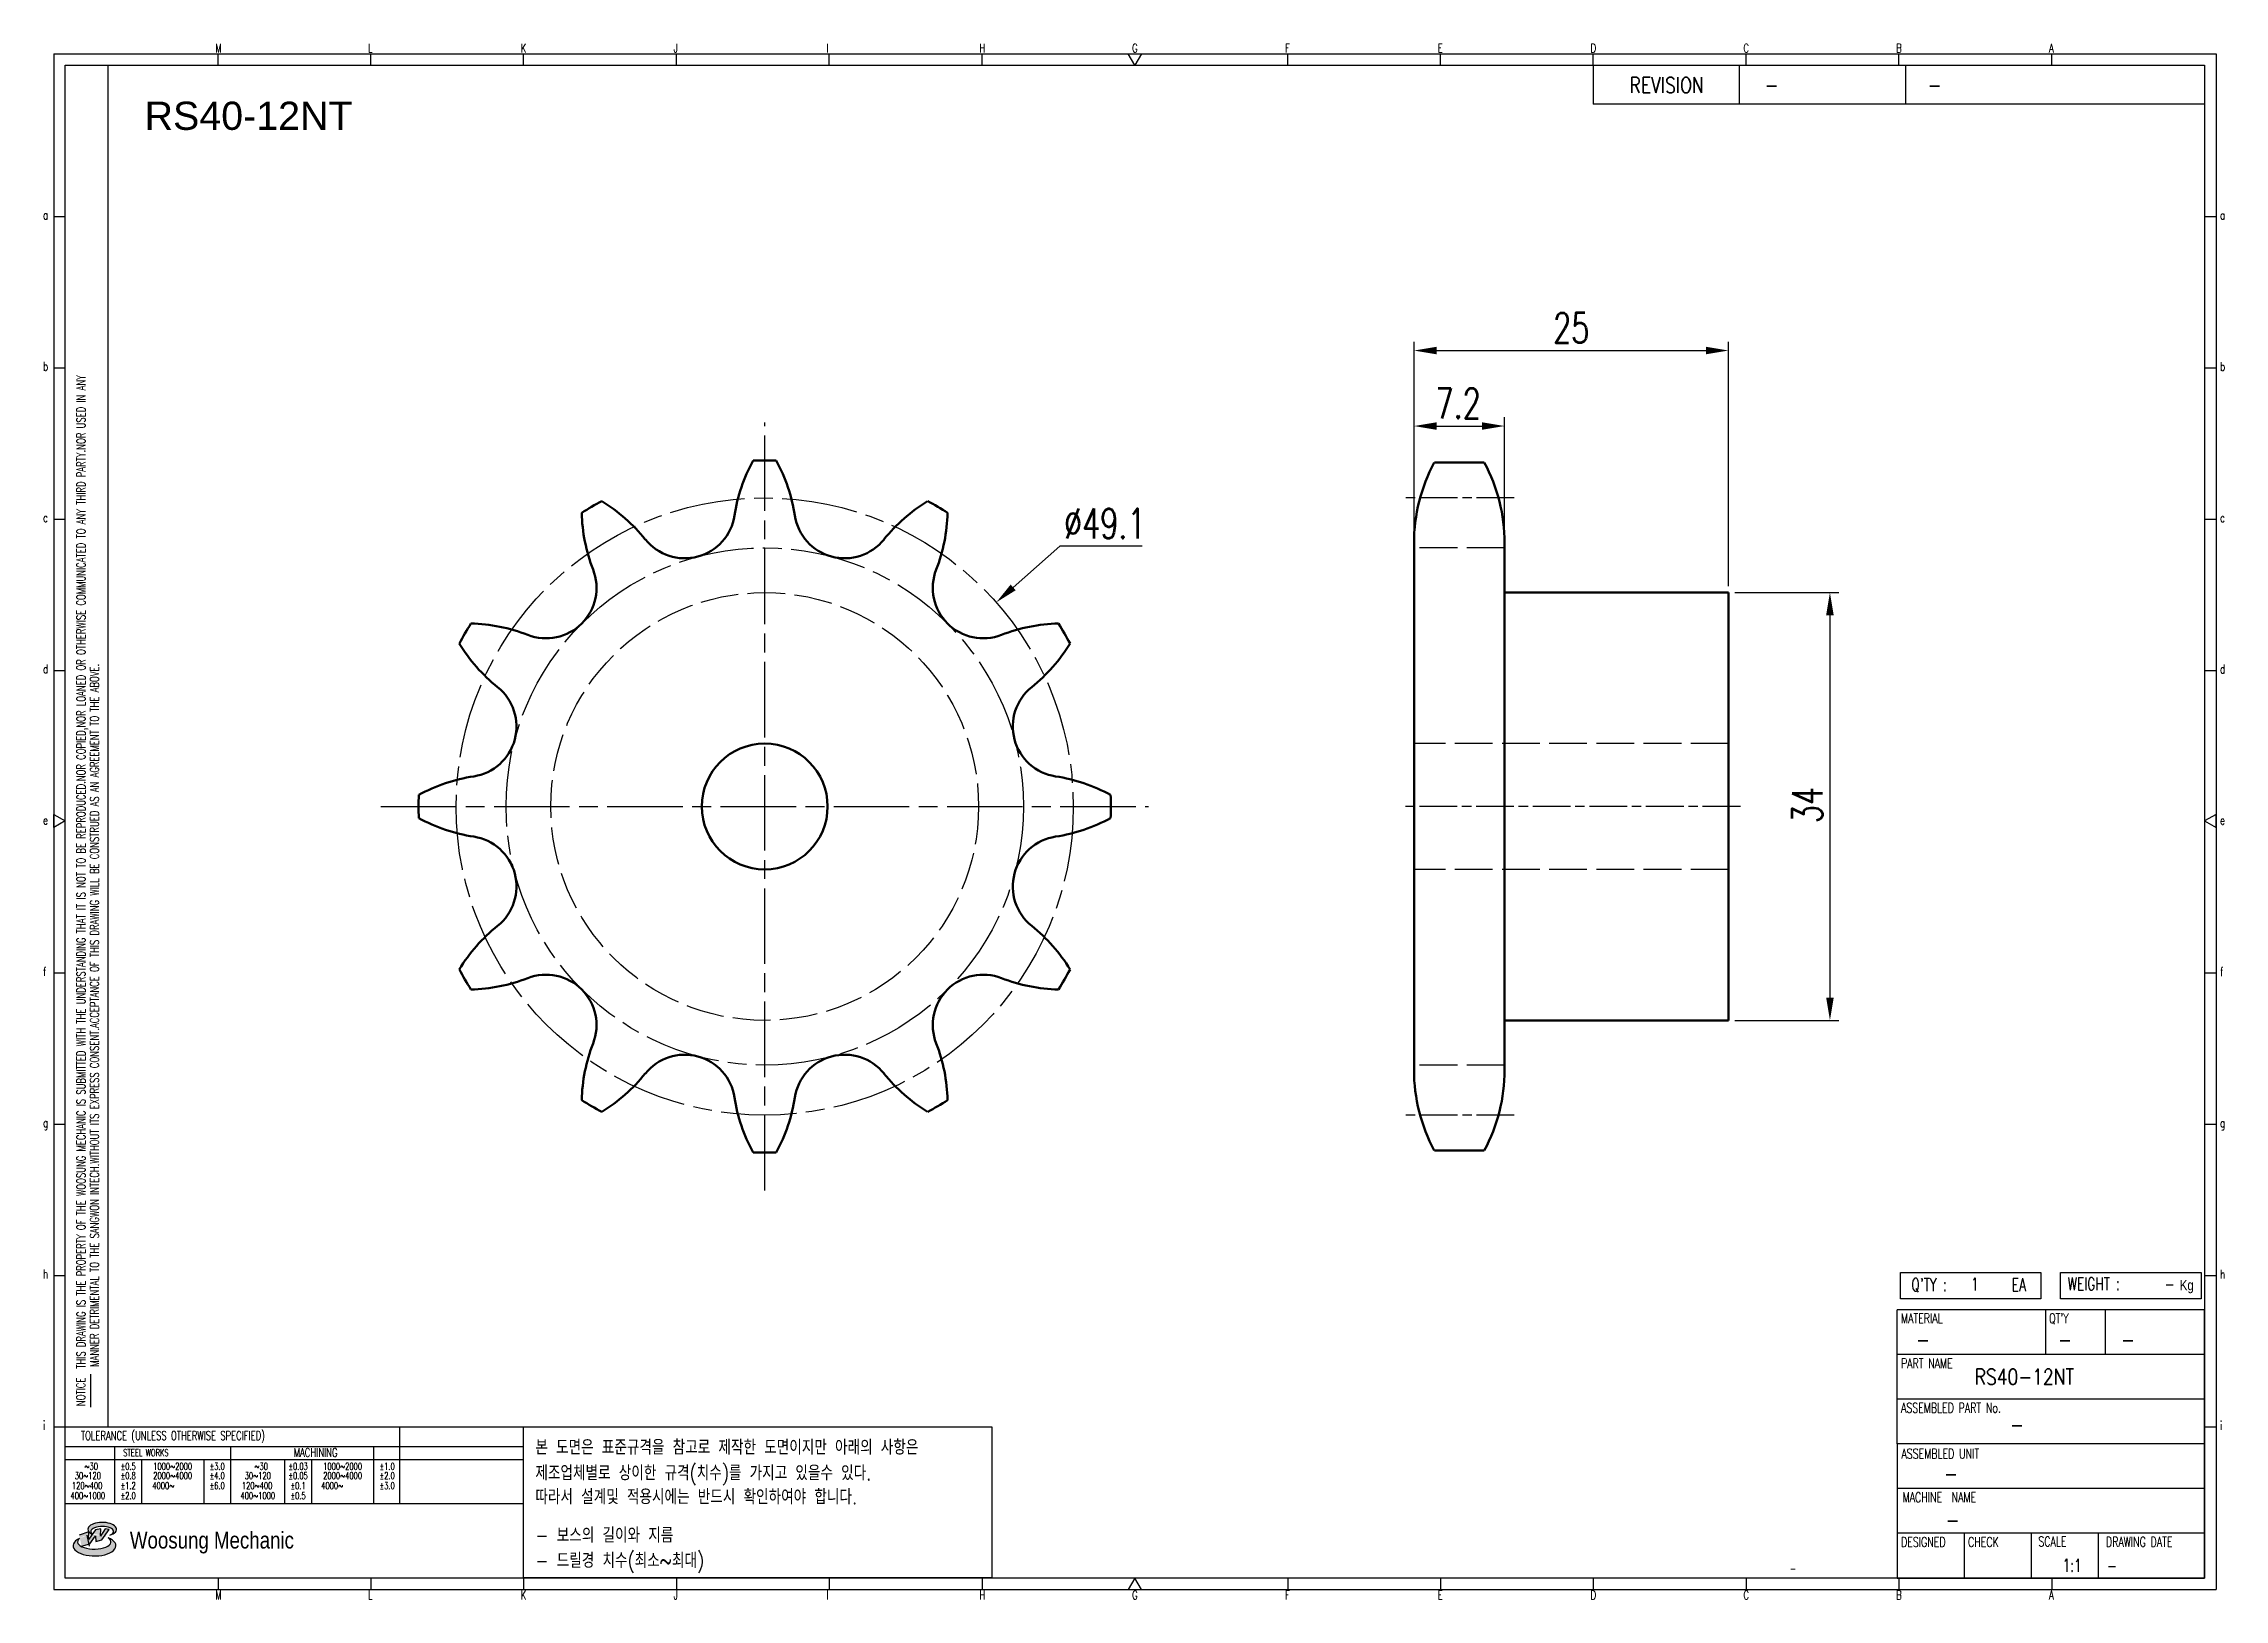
# Model space of a CAD drawing. Header units: millimetres. Extents: x -22171 to -21998, y 1083 to 1207.
import ezdxf
from ezdxf.enums import TextEntityAlignment as Align

# ---------------------------------------------------------------- set-up
doc = ezdxf.new("R2010")
doc.units = ezdxf.units.MM
for name, pattern in [('AM_ISO02W050', [7.5, 6, -1.5]), ('AM_ISO02W050x2', [3.75, 3, -0.75]), ('AM_ISO08W050', [18, 12, -1.5, 3, -1.5]), ('AM_ISO08W050x2', [9, 6, -0.75, 1.5, -0.75])]:
    doc.linetypes.add(name, pattern=pattern)
for name, color, linetype, lineweight in [('AM_0N', 7, 'Continuous', 50), ('AM_3N', 6, 'AM_ISO02W050', 25), ('AM_7', 4, 'AM_ISO08W050', 25), ('AM_7N', 4, 'AM_ISO08W050', 25)]:
    doc.layers.add(name, color=color, linetype=linetype, lineweight=lineweight)
for name, color, linetype in [('S-DIM', 7, 'Continuous'), ('TITLE', 7, 'Continuous'), ('도면레이아웃', 7, 'Continuous')]:
    doc.layers.add(name, color=color, linetype=linetype)
doc.styles.add('HAN', font='ROMANS.shx', dxfattribs={"width": 0.7, "bigfont": 'whgtxt.shx'})
doc.styles.add('HKD_ST2', font='romans.shx', dxfattribs={"width": 0.7, "height": 4, "bigfont": '@extfont2.shx'})
doc.styles.add('HSG', font='SIMPLEX.shx', dxfattribs={"width": 0.7, "bigfont": 'HSG.shx'})
doc.styles.add('ROMANS', font='romans.shx', dxfattribs={"width": 0.7, "bigfont": 'whgtxt.shx'})
doc.styles.add('SLDTEXTSTYLE4', font='arial.ttf', dxfattribs={"width": 0.8})
doc.styles.get("Standard").update_dxf_attribs({"font": 'arial.ttf'})
doc.dimstyles.new('APP3', dxfattribs={"dimtxt": 2.4, "dimasz": 1.8, "dimexe": 0.7, "dimexo": 0.5, "dimgap": 0.6, "dimtad": 1, "dimtoh": 1, "dimdec": 1, "dimrnd": 0.01, "dimzin": 9, "dimdsep": 46, "dimtxsty": 'HSG', "dimcen": 0, "dimclrd": 1, "dimclre": 1, "dimclrt": 256, "dimazin": 2, "dimtp": 1, "dimtm": 1, "dimtfac": 0.5, "dimtdec": 1, "dimtofl": 0, "dimtmove": 0, "dimatfit": 3, "dimfxl": 0, "dimtvp": 1, "dimtolj": 2, "dimlwd": -1, "dimlwe": -1, "dimarcsym": 0})
doc.dimstyles.new('APP3$0', dxfattribs={"dimtxt": 2.4, "dimasz": 1.8, "dimexe": 0.7, "dimexo": 0.5, "dimgap": 0.6, "dimtad": 1, "dimtoh": 1, "dimdec": 1, "dimrnd": 0.01, "dimzin": 9, "dimdsep": 46, "dimtxsty": 'HSG', "dimcen": 0, "dimclrd": 1, "dimclre": 1, "dimclrt": 256, "dimazin": 2, "dimtp": 1, "dimtm": 1, "dimtfac": 0.5, "dimtdec": 1, "dimtofl": 0, "dimtmove": 0, "dimatfit": 3, "dimfxl": 0, "dimtvp": 1, "dimtolj": 2, "dimlwd": -1, "dimlwe": -1, "dimarcsym": 0})

# ---------------------------------------------------------------- blocks, each defined once
blk = doc.blocks.new('SUYWSHJH')
at = {"layer": '도면레이아웃'}
h = blk.add_hatch(color=10, dxfattribs=at)
h.paths.add_polyline_path([(1.544, 35.177), (1.554, 34.966), (1.779, 35.034), (2.054, 35.422), (1.908, 35.446), (1.728, 35.167), (1.741, 35.439), (1.547, 35.405), (1.292, 35.041), (1.295, 35.33), (0.943, 35.208), (1.03, 34.8), (1.336, 34.885)])
edge = h.paths.add_edge_path()
edge.add_ellipse((1.795, 35.421), major_axis=(-0.53, 0), ratio=0.487785, start_angle=122.36065, end_angle=403.39574)
edge.add_line((1.411, 35.244), (1.419, 35.261))
edge.add_ellipse((1.798, 35.344), major_axis=(-0.423, 0), ratio=0.444396, start_angle=131.58977, end_angle=386.19408, ccw=False)
edge = h.paths.add_edge_path()
edge.add_ellipse((1.512, 34.815), major_axis=(-0.793, 0), ratio=0.480113, start_angle=314.67633, end_angle=590.85213)
edge.add_ellipse((1.501, 34.958), major_axis=(-0.62, 0), ratio=0.43311, start_angle=331.7024, end_angle=574.42495, ccw=False)
for p, q in [((0, 90.118), (80.15, 90.118)), ((0, 90.118), (0, 33.191)), ((6.089, 89.693), (6.089, 90.118)), ((11.753, 89.693), (11.753, 90.118)), ((17.418, 89.693), (17.418, 90.118)), ((23.082, 89.693), (23.082, 90.118)), ((28.746, 89.693), (28.746, 90.118)), ((34.411, 89.693), (34.411, 90.118)), ((45.739, 89.693), (45.739, 90.118)), ((51.404, 89.693), (51.404, 90.118)), ((57.068, 89.693), (57.068, 90.118)), ((62.732, 89.693), (62.732, 90.118)), ((68.397, 89.693), (68.397, 90.118)), ((74.061, 89.693), (74.061, 90.118)), ((80.15, 90.118), (80.15, 33.191)), ((0, 84.085), (0.425, 84.085)), ((79.725, 84.085), (80.15, 84.085)), ((0, 78.478), (0.425, 78.478)), ((79.725, 78.478), (80.15, 78.478)), ((0, 72.87), (0.425, 72.87)), ((79.725, 72.87), (80.15, 72.87)), ((0, 67.262), (0.425, 67.262)), ((79.725, 67.262), (80.15, 67.262)), ((0, 56.047), (0.425, 56.047)), ((79.725, 56.047), (80.15, 56.047)), ((0, 50.439), (0.425, 50.439)), ((79.725, 50.439), (80.15, 50.439)), ((0, 44.832), (0.425, 44.832)), ((79.725, 44.832), (80.15, 44.832)), ((1.377, 39.947), (1.377, 41.174)), ((0, 39.224), (0.425, 39.224)), ((79.725, 39.224), (80.15, 39.224)), ((0, 33.191), (80.15, 33.191)), ((6.089, 33.616), (6.089, 33.191)), ((11.753, 33.616), (11.753, 33.191)), ((17.418, 33.616), (17.418, 33.191)), ((23.082, 33.616), (23.082, 33.191)), ((28.746, 33.616), (28.746, 33.191)), ((34.411, 33.616), (34.411, 33.191)), ((45.739, 33.616), (45.739, 33.191)), ((51.404, 33.616), (51.404, 33.191)), ((57.068, 33.616), (57.068, 33.191)), ((62.732, 33.616), (62.732, 33.191)), ((68.397, 33.616), (68.397, 33.191)), ((74.061, 33.616), (74.061, 33.191))]:
    blk.add_line(p, q)
at = {"color": 2}
for p, q in [((2.017, 39.224), (2.017, 89.693)), ((0.425, 39.224), (17.418, 39.224)), ((12.816, 39.224), (12.816, 36.382)), ((17.418, 33.616), (17.418, 39.224)), ((0.425, 38.487), (17.418, 38.487)), ((0.425, 38.012), (17.418, 38.012)), ((2.257, 38.487), (2.257, 36.382)), ((3.257, 38.012), (3.257, 36.382)), ((5.557, 38.012), (5.557, 36.382)), ((6.557, 38.5), (6.557, 36.382)), ((8.557, 38.012), (8.557, 36.382)), ((9.557, 38.026), (9.557, 36.382)), ((11.857, 38.487), (11.857, 36.382)), ((0.425, 36.382), (17.418, 36.382))]:
    blk.add_line(p, q, dxfattribs=at)
at = {"color": 6, "ltscale": 0.5}
for p, q in [((57.068, 89.693), (57.068, 88.246)), ((62.47, 89.693), (62.47, 88.246)), ((68.635, 89.693), (68.635, 88.246)), ((79.725, 88.246), (57.068, 88.246)), ((68.336, 38.59), (68.336, 43.563)), ((79.725, 43.563), (68.336, 43.563)), ((73.827, 43.563), (73.827, 41.905)), ((76.037, 43.563), (76.037, 41.905)), ((79.725, 38.59), (79.725, 43.563)), ((79.725, 41.905), (68.336, 41.905)), ((79.725, 40.248), (68.336, 40.248)), ((68.336, 38.59), (68.336, 33.616)), ((79.725, 38.59), (68.336, 38.59)), ((79.725, 33.616), (79.725, 38.59)), ((79.725, 36.932), (68.336, 36.932)), ((79.725, 35.274), (68.336, 35.274)), ((70.822, 33.616), (70.822, 35.274)), ((73.309, 33.616), (73.309, 35.274)), ((75.796, 33.616), (75.796, 35.274)), ((68.336, 33.616), (79.725, 33.616))]:
    blk.add_line(p, q, dxfattribs=at)
for points in [[(40.075, 89.693), (39.83, 90.118), (40.32, 90.118)], [(0.425, 89.693), (79.725, 89.693), (79.725, 33.616), (0.425, 33.616)], [(0.425, 61.679), (0, 61.433), (0, 61.924)], [(79.725, 61.679), (80.15, 61.433), (80.15, 61.924)], [(40.075, 33.616), (39.83, 33.191), (40.32, 33.191)]]:
    blk.add_lwpolyline(points, close=True)
at = {"layer": 'TITLE', "color": 20}
for p, q in [((68.449, 43.961), (68.449, 44.936)), ((68.449, 44.936), (73.654, 44.936)), ((73.654, 44.936), (73.654, 43.961)), ((74.39, 43.961), (74.39, 44.936)), ((74.39, 44.936), (79.595, 44.936)), ((79.595, 44.936), (79.595, 43.961)), ((73.654, 43.961), (68.449, 43.961)), ((79.595, 43.961), (74.39, 43.961))]:
    blk.add_line(p, q, dxfattribs=at)
at = {"layer": '도면레이아웃'}
for p, q in [((1.295, 35.33), (0.943, 35.208)), ((1.03, 34.8), (1.336, 34.885)), ((1.224, 35.208), (1.311, 34.8)), ((1.224, 35.208), (1.224, 35.208)), ((1.547, 35.405), (1.292, 35.041)), ((1.292, 35.041), (1.295, 35.33)), ((1.336, 34.885), (1.544, 35.177)), ((1.419, 35.261), (1.411, 35.244)), ((1.544, 35.177), (1.554, 34.966)), ((1.741, 35.439), (1.547, 35.405)), ((1.554, 34.966), (1.779, 35.034)), ((1.908, 35.446), (1.728, 35.167)), ((1.728, 35.167), (1.741, 35.439)), ((1.779, 35.034), (2.054, 35.422)), ((2.054, 35.422), (1.908, 35.446))]:
    blk.add_line(p, q, dxfattribs=at)
for centre, major_axis, ratio, start_param, end_param in [((1.795, 35.421), (-0.53, 0), 0.487785, 2.135596, 7.040584), ((1.512, 34.815), (-0.793, 0), 0.480113, 5.492138, 10.312315), ((1.501, 34.958), (-0.62, 0), 0.43311, 5.789299, 10.025607), ((1.798, 35.344), (-0.423, 0), 0.444396, 2.296675, 6.740358)]:
    blk.add_ellipse(centre, major_axis=major_axis, ratio=ratio, start_param=start_param, end_param=end_param, dxfattribs=at)
at = {"color": 4, "style": 'HKD_ST2', "width": 0.7}
for s, p in [('M', (5.988, 90.164)), ('L', (11.652, 90.164)), ('K', (17.316, 90.164)), ('J', (22.981, 90.164)), ('I', (28.645, 90.164)), ('H', (34.309, 90.164)), ('G', (39.974, 90.164)), ('F', (45.638, 90.164)), ('E', (51.302, 90.164)), ('D', (56.967, 90.164)), ('C', (62.631, 90.164)), ('B', (68.295, 90.164)), ('A', (73.96, 90.164)), ('a', (-0.395, 83.976)), ('a', (80.305, 83.97)), ('b', (-0.395, 78.368)), ('b', (80.305, 78.362)), ('c', (-0.395, 72.76)), ('c', (80.305, 72.754)), ('d', (-0.395, 67.153)), ('d', (80.305, 67.147)), ('e', (-0.395, 61.545)), ('e', (80.305, 61.539)), ('f', (-0.395, 55.937)), ('f', (80.305, 55.931)), ('g', (-0.395, 50.33)), ('g', (80.305, 50.324)), ('h', (-0.395, 44.722)), ('h', (80.305, 44.716)), ('i', (-0.395, 39.114)), ('i', (80.305, 39.108)), ('M', (5.988, 32.824)), ('L', (11.652, 32.824)), ('K', (17.316, 32.824)), ('J', (22.981, 32.824)), ('I', (28.645, 32.824)), ('H', (34.309, 32.824)), ('G', (39.974, 32.824)), ('F', (45.638, 32.824)), ('E', (51.302, 32.824)), ('D', (56.967, 32.824)), ('C', (62.631, 32.824)), ('B', (68.295, 32.824)), ('A', (73.96, 32.824))]:
    blk.add_text(s, height=0.326, dxfattribs=at).set_placement(p)
for s, height, style, width, p in [('REVISION', 0.5806, 'HAN', 0.8, (58.415, 88.664)), ('-', 0.581, 'HAN', 0.8, (63.426, 88.664)), ('-', 0.581, 'HAN', 0.8, (69.468, 88.664)), ("Q'TY : ", 0.4746, 'HKD_ST2', 0.7, (68.857, 44.253)), ('1', 0.475, 'HKD_ST2', 0.7, (71.071, 44.275)), ('EA', 0.4746, 'HKD_ST2', 0.7, (72.578, 44.253)), ('WEIGHT : ', 0.4746, 'HKD_ST2', 0.7, (74.65, 44.286)), ('-', 0.581, 'HAN', 0.8, (69.029, 42.157)), ('-', 0.581, 'HAN', 0.8, (74.289, 42.157)), ('-', 0.581, 'HAN', 0.8, (76.623, 42.157)), ('-', 0.581, 'HAN', 0.8, (72.515, 39.013)), ('-', 0.581, 'HAN', 0.8, (70.067, 37.189)), ('-', 0.581, 'HAN', 0.8, (70.126, 35.48)), ('1:1', 0.4746, 'HKD_ST2', 0.7, (74.458, 33.848)), ('-', 0.475, 'HKD_ST2', 0.7, (76.112, 33.837))]:
    blk.add_text(s, height=height, dxfattribs=dict(style=style, width=width)).set_placement(p)
at = {"color": 6, "style": 'HKD_ST2', "width": 0.7}
for s, p in [(' THIS DRAWING IS THE PROPERTY OF THE WOOSUNG MECHANIC IS SUBMITTED WITH THE UNDERSTANDING THAT IT IS NOT TO BE REPRODUCED.NOR COPIED,NOR LOANED OR OTHERWISE COMMUNICATED TO ANY THIRD PARTY.NOR USED IN ANY', (1.173, 41.217)), ('MANNER DETRIMENTAL TO THE SANGWON INTECH.WITHOUT ITS EXPRESS CONSENT.ACCEPTANCE OF THIS DRAWING WILL BE CONSTRUED AS AN AGREEMENT TO THE ABOVE.', (1.672, 41.447))]:
    blk.add_text(s, height=0.326266, rotation=90, dxfattribs=at).set_placement(p)
at = {"style": 'HKD_ST2', "width": 0.7}
blk.add_text('-', height=0.475, dxfattribs=at).set_placement((78.613, 44.286), align=Align.RIGHT)
at = {"color": 4, "style": 'HKD_ST2', "width": 0.7}
for s, height, p in [('MATERIAL', 0.3651, (68.474, 43.425)), ("QT'Y", 0.3651, (73.965, 43.425)), ('PART NAME', 0.3651, (68.474, 41.756)), ('ASSEMBLED PART No.', 0.36511, (68.474, 40.109)), ('ASSEMBLED UNIT', 0.36511, (68.49, 38.408)), ('MACHINE  NAME', 0.36511, (68.532, 36.794)), ('DESIGNED', 0.3651, (68.474, 35.136)), ('CHECK', 0.3651, (70.961, 35.136)), ('SCALE', 0.3651, (73.566, 35.153)), ('DRAWING DATE', 0.36511, (76.071, 35.141))]:
    blk.add_text(s, height=height, dxfattribs=at).set_placement(p, align=Align.TOP_LEFT)
at = {"style": 'HKD_ST2', "width": 0.7}
blk.add_text('NOTICE', height=0.3263, rotation=90, dxfattribs=at).set_placement((1.163, 39.988))
for s, height, style, width, p in [('TOLERANCE (UNLESS OTHERWISE SPECIFIED)', 0.32627, 'HKD_ST2', 0.7, (4.417, 38.896)), ('-', 0.326, 'ROMANS', 0.65, (64.469, 33.975))]:
    blk.add_text(s, height=height, dxfattribs=dict(style=style, width=width)).set_placement(p, align=Align.MIDDLE_CENTER)
at = {"color": 4, "style": 'HKD_ST2', "width": 0.7}
for s, height, p in [('STEEL WORKS', 0.26101, (3.416, 38.268)), ('MACHINING', 0.3263, (9.707, 38.27)), ('%%P0.5', 0.261, (2.757, 37.762)), ('%%P0.8', 0.261, (2.757, 37.411)), ('%%P3.0', 0.261, (6.057, 37.762)), ('%%P4.0', 0.261, (6.057, 37.411)), ('%%P0.03', 0.261, (9.057, 37.762)), ('%%P0.05', 0.261, (9.057, 37.411)), ('%%P1.0', 0.261, (12.357, 37.762)), ('%%P2.0', 0.261, (12.357, 37.411)), ('%%P1.2', 0.261, (2.757, 37.045)), ('%%P2.0', 0.261, (2.757, 36.67)), ('%%P6.0', 0.261, (6.057, 37.045)), ('%%P0.1', 0.261, (9.057, 37.045)), ('%%P0.5', 0.261, (9.057, 36.67)), ('%%P3.0', 0.261, (12.357, 37.045))]:
    blk.add_text(s, height=height, dxfattribs=at).set_placement(p, align=Align.MIDDLE)
for s, height, p in [('30%%126120', 0.261, (1.263, 37.411)), ('%%12630', 0.261, (1.389, 37.762)), ('2000%%1264000', 0.26101, (4.407, 37.411)), ('1000%%1262000', 0.26101, (4.407, 37.762)), ('30%%126120', 0.261, (7.563, 37.411)), ('%%12630', 0.261, (7.689, 37.762)), ('2000%%1264000', 0.26101, (10.707, 37.411)), ('1000%%1262000', 0.26101, (10.707, 37.762)), ('400%%1261000', 0.26101, (1.263, 36.67)), ('120%%126400', 0.26101, (1.237, 37.045)), ('4000%%126', 0.261, (4.061, 37.045)), ('400%%1261000', 0.26101, (7.563, 36.67)), ('120%%126400', 0.26101, (7.537, 37.045)), ('4000%%126', 0.261, (10.321, 37.045))]:
    blk.add_text(s, height=height, dxfattribs=at).set_placement(p, align=Align.MIDDLE_CENTER)
at = {"color": 1, "style": 'SLDTEXTSTYLE4', "width": 0.8}
blk.add_text('Woosung Mechanic', height=0.61957, dxfattribs=at).set_placement((2.822, 34.711))
at = {"layer": 'TITLE', "width": 0.8}
blk.add_text('Kg', height=0.3789, dxfattribs=at).set_placement((78.807, 44.286))
blk = doc.blocks.new('*D50')
at = {"layer": 'Defpoints', "color": 0, "transparency": 16777216}
for p in [(-22095.28, 1162.67), (-22132.09, 1130.23)]:
    blk.add_point(p, dxfattribs=at)
at = {"layer": 'S-DIM', "color": 1, "transparency": 16777216}
for p, q in [((-22090.21, 1167.14), (-22093.93, 1163.86)), ((-22083.69, 1167.14), (-22090.21, 1167.14))]:
    blk.add_line(p, q, dxfattribs=at)
blk.add_solid([(-22094.13, 1164.09), (-22093.73, 1163.64), (-22095.28, 1162.67)], dxfattribs=at)
at = {"layer": 'S-DIM', "transparency": 16777216, "insert": (-22086.65, 1168.94), "char_height": 2.4, "attachment_point": 5, "style": 'HSG'}
blk.add_mtext('\\A2;∅49.1', dxfattribs=at)
blk = doc.blocks.new('*D51')
at = {"layer": 'Defpoints', "color": 0, "transparency": 16777216}
for p in [(-22054.87, 1176.69), (-22062.07, 1167.01), (-22054.87, 1167.01)]:
    blk.add_point(p, dxfattribs=at)
at = {"layer": 'S-DIM', "color": 1, "transparency": 16777216}
for p, q in [((-22062.07, 1167.51), (-22062.07, 1177.39)), ((-22054.87, 1167.51), (-22054.87, 1177.39)), ((-22060.27, 1176.69), (-22056.67, 1176.69))]:
    blk.add_line(p, q, dxfattribs=at)
for points in [[(-22060.27, 1176.99), (-22060.27, 1176.39), (-22062.07, 1176.69)], [(-22056.67, 1176.99), (-22056.67, 1176.39), (-22054.87, 1176.69)]]:
    blk.add_solid(points, dxfattribs=at)
at = {"layer": 'S-DIM', "transparency": 16777216, "insert": (-22058.56, 1178.49), "char_height": 2.4, "attachment_point": 5, "style": 'HSG'}
blk.add_mtext('\\A2;7.2', dxfattribs=at)
blk = doc.blocks.new('*D52')
at = {"layer": 'Defpoints', "color": 0, "transparency": 16777216}
for p in [(-22037.07, 1182.69), (-22062.07, 1167.01), (-22037.07, 1163.45)]:
    blk.add_point(p, dxfattribs=at)
at = {"layer": 'S-DIM', "color": 1, "transparency": 16777216}
for p, q in [((-22062.07, 1167.51), (-22062.07, 1183.39)), ((-22060.27, 1182.69), (-22038.87, 1182.69)), ((-22037.07, 1163.95), (-22037.07, 1183.39))]:
    blk.add_line(p, q, dxfattribs=at)
for points in [[(-22060.27, 1182.99), (-22060.27, 1182.39), (-22062.07, 1182.69)], [(-22038.87, 1182.99), (-22038.87, 1182.39), (-22037.07, 1182.69)]]:
    blk.add_solid(points, dxfattribs=at)
at = {"layer": 'S-DIM', "transparency": 16777216, "insert": (-22049.57, 1184.49), "char_height": 2.4, "attachment_point": 5, "style": 'HSG'}
blk.add_mtext('\\A2;25', dxfattribs=at)
blk = doc.blocks.new('*D53')
at = {"layer": 'Defpoints', "color": 0, "transparency": 16777216}
for p in [(-22037.07, 1163.45), (-22037.07, 1129.45), (-22029.01, 1129.45)]:
    blk.add_point(p, dxfattribs=at)
at = {"layer": 'S-DIM', "color": 1, "transparency": 16777216}
for p, q in [((-22036.57, 1163.45), (-22028.31, 1163.45)), ((-22029.01, 1161.65), (-22029.01, 1131.25)), ((-22036.57, 1129.45), (-22028.31, 1129.45))]:
    blk.add_line(p, q, dxfattribs=at)
for points in [[(-22029.31, 1161.65), (-22028.71, 1161.65), (-22029.01, 1163.45)], [(-22029.31, 1131.25), (-22028.71, 1131.25), (-22029.01, 1129.45)]]:
    blk.add_solid(points, dxfattribs=at)
at = {"layer": 'S-DIM', "transparency": 16777216, "insert": (-22030.81, 1146.57), "char_height": 2.4, "attachment_point": 5, "rotation": 90, "style": 'HSG'}
blk.add_mtext('\\A2;34', dxfattribs=at)

msp = doc.modelspace()

# ---------------------------------------------------------------- linework, layer by layer
at = {"color": 4}
msp.add_lwpolyline([(-22132.84, 1097.15), (-22095.62, 1097.15), (-22095.62, 1085.13), (-22132.84, 1085.13)], close=True, dxfattribs=at)
at = {"layer": 'AM_0N'}
for p, q in [((-22060.45, 1173.79), (-22056.48, 1173.79)), ((-22062.07, 1167.39), (-22062.07, 1125.51)), ((-22054.87, 1167.39), (-22054.87, 1125.51)), ((-22054.87, 1163.45), (-22037.07, 1163.45)), ((-22037.07, 1163.45), (-22037.07, 1129.45)), ((-22054.87, 1129.45), (-22037.07, 1129.45)), ((-22060.45, 1119.11), (-22056.48, 1119.11))]:
    msp.add_line(p, q, dxfattribs=at)
msp.add_circle((-22113.68, 1146.45), 5, dxfattribs=at)
for centre, radius, start, end in [((-22102.88, 1167.54), 13.36, 151.3733, 171.25), ((-22113.68, 1146.45), 27.51, 88.0937, 91.9063), ((-22124.49, 1167.54), 13.36, 8.75, 28.6267), ((-22048.57, 1167.39), 13.5, 151.7009, 180), ((-22068.37, 1167.39), 13.5, 0, 28.2991), ((-22113.68, 1146.45), 27.51, 118.0937, 121.9063), ((-22133.59, 1159.31), 13.36, 38.75, 58.6267), ((-22093.78, 1159.31), 13.36, 121.3733, 141.25), ((-22113.68, 1146.45), 27.51, 58.0937, 61.9063), ((-22114.87, 1170.12), 13.36, 181.3733, 201.25), ((-22120.04, 1170.19), 4.01, 218.75, 351.25), ((-22107.32, 1170.19), 4.01, 188.75, 321.25), ((-22112.5, 1170.12), 13.36, 338.75, 358.6267), ((-22131.06, 1163.83), 4.01, 248.75, 21.25), ((-22096.31, 1163.83), 4.01, 158.75, 291.25), ((-22113.68, 1146.45), 27.51, 148.0937, 151.9063), ((-22137.36, 1147.64), 13.36, 68.75, 88.6267), ((-22090.01, 1147.64), 13.36, 91.3733, 111.25), ((-22113.68, 1146.45), 27.51, 28.0937, 31.9063), ((-22126.55, 1166.36), 13.36, 211.3733, 231.25), ((-22100.82, 1166.36), 13.36, 308.75, 328.6267), ((-22137.42, 1152.81), 4.01, 278.75, 51.25), ((-22089.95, 1152.81), 4.01, 128.75, 261.25), ((-22134.78, 1135.64), 13.36, 98.75, 118.6267), ((-22092.59, 1135.64), 13.36, 61.3733, 81.25), ((-22113.68, 1146.45), 27.51, 178.0937, 181.9063), ((-22113.68, 1146.45), 27.51, 358.0937, 1.9063), ((-22134.78, 1157.26), 13.36, 241.3733, 261.25), ((-22137.42, 1140.09), 4.01, 308.75, 81.25), ((-22089.95, 1140.09), 4.01, 98.75, 231.25), ((-22092.59, 1157.26), 13.36, 278.75, 298.6267), ((-22126.55, 1126.54), 13.36, 128.75, 148.6267), ((-22100.82, 1126.54), 13.36, 31.3733, 51.25), ((-22113.68, 1146.45), 27.51, 208.0937, 211.9063), ((-22137.36, 1145.26), 13.36, 271.3733, 291.25), ((-22131.06, 1129.07), 4.01, 338.75, 111.25), ((-22096.31, 1129.07), 4.01, 68.75, 201.25), ((-22090.01, 1145.26), 13.36, 248.75, 268.6267), ((-22113.68, 1146.45), 27.51, 328.0937, 331.9063), ((-22114.87, 1122.78), 13.36, 158.75, 178.6267), ((-22120.04, 1122.71), 4.01, 8.75, 141.25), ((-22107.32, 1122.71), 4.01, 38.75, 171.25), ((-22112.5, 1122.78), 13.36, 1.3733, 21.25), ((-22133.59, 1133.59), 13.36, 301.3733, 321.25), ((-22093.78, 1133.59), 13.36, 218.75, 238.6267), ((-22048.57, 1125.51), 13.5, 180, 208.2991), ((-22068.37, 1125.51), 13.5, 331.7009, 0), ((-22102.88, 1125.36), 13.36, 188.75, 208.6267), ((-22124.49, 1125.36), 13.36, 331.3733, 351.25), ((-22113.68, 1146.45), 27.51, 238.0937, 241.9063), ((-22113.68, 1146.45), 27.51, 298.0937, 301.9063), ((-22113.68, 1146.45), 27.51, 268.0937, 271.9063)]:
    msp.add_arc(centre, radius, start, end, dxfattribs=at)
at = {"layer": 'AM_3N', "linetype": 'AM_ISO02W050x2'}
for p, q in [((-22054.87, 1167.01), (-22062.07, 1167.01)), ((-22054.87, 1125.89), (-22062.07, 1125.89))]:
    msp.add_line(p, q, dxfattribs=at)
at = {"layer": 'AM_3N', "color": 2, "linetype": 'AM_ISO02W050x2'}
for p, q in [((-22037.07, 1151.45), (-22062.07, 1151.45)), ((-22037.07, 1141.45), (-22062.07, 1141.45))]:
    msp.add_line(p, q, dxfattribs=at)
msp.add_circle((-22113.68, 1146.45), 17, dxfattribs=at)
at = {"layer": 'AM_7', "linetype": 'AM_ISO08W050x2'}
for radius in [24.53, 20.56]:
    msp.add_circle((-22113.68, 1146.45), radius, dxfattribs=at)
at = {"layer": 'AM_7N', "linetype": 'AM_ISO08W050x2'}
for p, q in [((-22113.68, 1115.94), (-22113.68, 1176.96)), ((-22144.19, 1146.45), (-22083.18, 1146.45))]:
    msp.add_line(p, q, dxfattribs=at)
at = {"layer": 'AM_7N', "linetype": 'AM_ISO08W050x2', "ltscale": 0.5}
for p, q in [((-22054.1, 1170.98), (-22062.83, 1170.98)), ((-22036.13, 1146.45), (-22062.83, 1146.45)), ((-22054.1, 1121.92), (-22062.83, 1121.92))]:
    msp.add_line(p, q, dxfattribs=at)

# ---------------------------------------------------------------- block references
at = {"xscale": 2.144331372397295, "yscale": 2.144331372397295, "zscale": 2.144331372397295}
msp.add_blockref('SUYWSHJH', (-22170.19, 1013.04), dxfattribs=at)

# ---------------------------------------------------------------- texts
at = {"color": 2}
msp.add_text('RS40-12NT', height=2.241, dxfattribs=at).set_placement((-22162.97, 1200.23))
at = {"style": 'HAN', "width": 0.8}
msp.add_text('RS40-12NT', height=1.245, dxfattribs=at).set_placement((-22017.5, 1100.5))
at = {"color": 4, "style": 'HAN', "width": 0.8}
for s, p in [('본 도면은 표준규격을 참고로 제작한 도면이지만 아래의 사항은', (-22131.91, 1094.93)), ('제조업체별로 상이한 규격(치수)를 가지고 있을수 있다.', (-22131.91, 1092.89)), ('따라서 설계및 적용시에는 반드시 확인하여야 합니다.', (-22131.91, 1090.99)), ('- 보스의 길이와 지름', (-22131.91, 1087.94)), ('- 드릴경 치수(최소~최대)', (-22131.91, 1085.93))]:
    msp.add_text(s, height=1.178, dxfattribs=at).set_placement(p)

# ---------------------------------------------------------------- dimensions: what is measured, and where the dimension line sits
at = {"layer": 'S-DIM'}
dim = msp.add_linear_dim(base=(-22037.07, 1182.69), p1=(-22062.07, 1167.01), p2=(-22037.07, 1163.45), dimstyle='APP3', dxfattribs=at)
dim.commit()
dim.dimension.update_dxf_attribs({"geometry": '*D52', "text_midpoint": (-22049.57, 1184.49)})
dim = msp.add_linear_dim(base=(-22054.87, 1176.69), p1=(-22062.07, 1167.01), p2=(-22054.87, 1167.01), dimstyle='APP3', dxfattribs=at)
dim.commit()
dim.dimension.update_dxf_attribs({"geometry": '*D51', "text_midpoint": (-22058.56, 1176.69), "dimtype": 160})
at = {"layer": 'S-DIM', "color": 3}
dim = msp.add_diameter_dim_2p(p1=(-22132.09, 1130.23), p2=(-22095.28, 1162.67), dimstyle='APP3', dxfattribs=at)
dim.commit()
dim.dimension.update_dxf_attribs({"geometry": '*D50', "text_midpoint": (-22086.65, 1167.14), "dimtype": 163})
at = {"layer": 'S-DIM'}
dim = msp.add_linear_dim(base=(-22029.01, 1129.45), p1=(-22037.07, 1163.45), p2=(-22037.07, 1129.45), angle=90, dimstyle='APP3$0', dxfattribs=at)
dim.commit()
dim.dimension.update_dxf_attribs({"geometry": '*D53', "text_midpoint": (-22029.01, 1146.57), "dimtype": 160})

doc.saveas('drawing.dxf')
